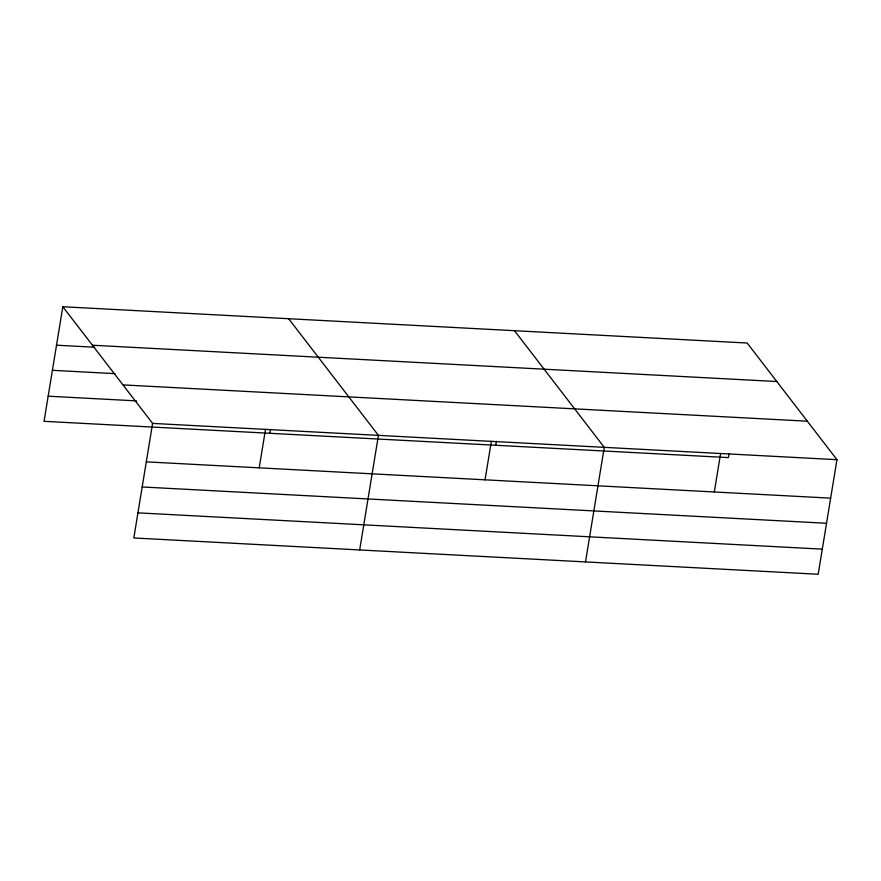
<?xml version="1.0" encoding="UTF-8"?>
<svg xmlns="http://www.w3.org/2000/svg" width="881" height="881" viewBox="0 0 881 881"><rect width="100%" height="100%" fill="white"/><g stroke="black" fill="none" stroke-linecap="round" stroke-linejoin="round"><path stroke-width="1.32" d="M62.815 306.742L152.589 423.398L133.824 537.972L818.185 574.258L836.95 459.684L747.176 343.028L62.815 306.742L44.05 421.316L728.411 457.602L729.061 453.638M259.212 467.844L265.511 429.377M269.894 433.287L270.544 429.322M359.668 549.942L378.423 435.368L288.649 318.713M485.046 479.826L491.345 441.359M495.728 445.268L496.377 441.304M585.502 561.924L604.267 447.35L514.493 330.694M714.315 491.983L720.603 453.517M92.439 345.231L776.8 381.528M56.516 345.198L94.608 347.224M52.397 370.317L114.982 373.632M122.966 384.898L807.326 421.195M48.158 396.197L136.599 400.888M152.589 423.398L836.95 459.684M146.29 461.853L830.651 498.15M142.171 486.973L826.543 523.27M137.932 512.852L822.303 549.149"/></g></svg>
